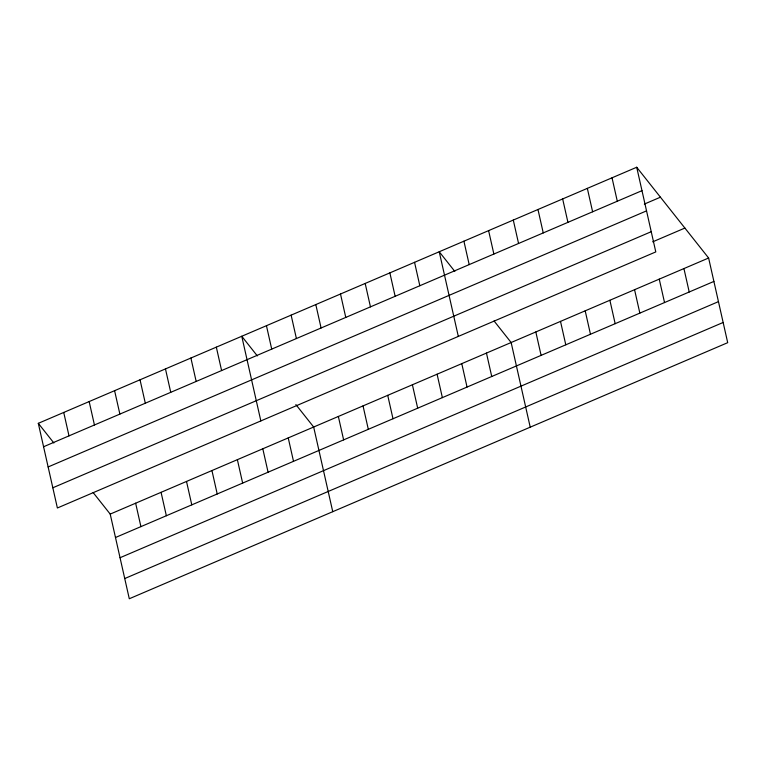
<?xml version="1.0" encoding="UTF-8"?>
<svg xmlns="http://www.w3.org/2000/svg" width="766" height="766" viewBox="0 0 766 766"><rect width="100%" height="100%" fill="white"/><g stroke="black" fill="none" stroke-linecap="round" stroke-linejoin="round"><path stroke-width="1.15" d="M636.709 167.247L655.792 251.909L57.383 507.992L38.3 423.33L636.709 167.247L708.617 258.008L727.7 342.67L129.291 598.753L110.208 514.091L93.155 492.567M43.576 446.75L641.985 190.657M644.34 204.082L660.445 197.197M48.134 466.954L646.542 210.87M52.825 487.779L651.234 231.696M652.689 241.836L684.89 228.057M110.208 514.091L708.617 258.008M115.484 537.512L713.902 281.428M120.042 557.725L718.451 301.641M124.734 578.55L723.142 322.467M454.812 271.403L439.234 251.746L458.317 336.418M494.089 320.992L511.142 342.517L530.225 427.179M257.328 355.912L241.759 336.255L260.842 420.917M295.868 404.563L313.667 427.026L332.75 511.688M38.3 423.33L53.869 442.987M683.933 268.569L689.218 291.99M659.248 279.14L664.534 302.56M612.024 177.808L617.3 201.228M634.564 289.701L639.849 313.122M587.34 188.369L592.616 211.789M609.88 300.262L615.165 323.683M562.656 198.93L567.932 222.351M585.195 310.824L590.471 334.244M537.971 209.491L543.247 232.912M560.511 321.394L565.787 344.805M513.287 220.062L518.563 243.483M535.827 331.956L541.102 355.376M488.603 230.623L493.878 254.044M463.918 241.185L469.194 264.605M486.458 353.078L491.734 376.499M461.774 363.649L467.049 387.06M414.55 262.317L419.825 285.737M437.089 374.21L442.365 397.631M389.865 272.878L395.141 296.298M412.405 384.771L417.681 408.192M365.181 283.439L370.457 306.86M387.72 395.333L392.996 418.753M340.497 294L345.772 317.421M363.036 405.903L368.312 429.314M315.812 304.571L321.088 327.982M338.352 416.465L343.628 439.885M291.128 315.132L296.404 338.553M266.444 325.694L271.719 349.114M288.236 437.913L293.512 461.333M262.805 448.79L268.081 472.21M216.328 347.142L221.604 370.562M237.374 459.677L242.65 483.097M190.897 358.028L196.173 381.449M211.943 470.563L217.218 493.984M165.466 368.906L170.741 392.326M186.511 481.441L191.787 504.861M140.034 379.792L145.31 403.213M161.071 492.327L166.356 515.748M114.594 390.679L119.879 414.1M135.639 503.214L140.915 526.635M89.162 401.556L94.438 424.977M63.731 412.443L69.007 435.864"/></g></svg>
